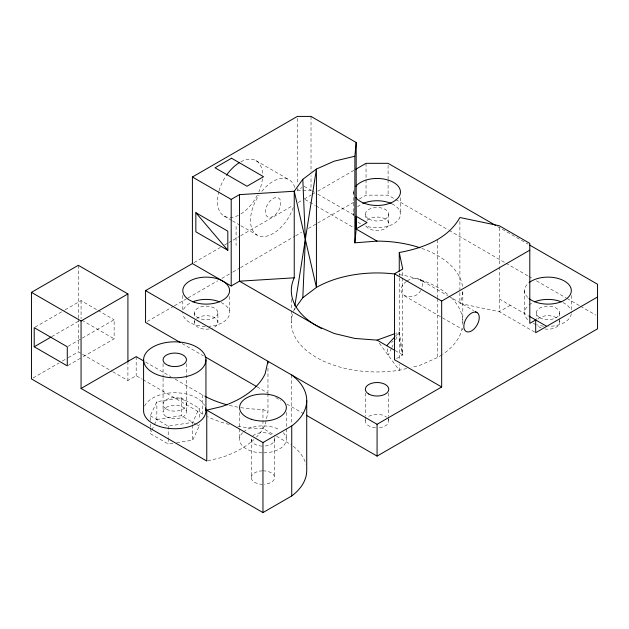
<?xml version="1.0" encoding="UTF-8"?>
<svg xmlns="http://www.w3.org/2000/svg" width="629" height="629" viewBox="0 0 629 629"><rect width="100%" height="100%" fill="white"/><g stroke="black" fill="none" stroke-linecap="round" stroke-linejoin="round"><path stroke-width="0.47" stroke-dasharray="3.15 2.36" d="M499.284 266.743L499.253 311.662L535.696 332.702M293.476 311.418A85.748 49.502 0 0 1 294.238 309.633L294.694 306.748M267.97 393.62L267.97 412.223L265.123 424.717A93.54 54.008 0 0 1 256.483 437.029M150.292 420.486L150.292 415.8L156.849 401.672L181.325 397.89L199.236 408.229L199.236 419.488M172.912 443.233L168.21 443.964L150.292 433.625L151.526 430.975M151.935 430.087L153.979 425.676M154.388 424.795L156.849 419.496L156.849 401.672M192.678 424.237L192.678 422.358L199.236 408.229M176.678 442.651L192.678 440.182L199.236 426.053L199.236 424.174M391.466 348.317L388.164 355.196L386.992 347.593M391.883 347.452L393.117 344.873M395.594 339.707L399.258 332.081L395.712 333.362M420.746 290.48C413.387 303.626 390.585 294.042 406.578 281.242M294.238 309.633L295.386 308.045M395.295 336.373L399.258 332.081L402.733 354.953L394.469 359.725M391.553 342.428L393.172 341.343M35.043 327.198L64.323 310.294M65.164 309.806L81.062 300.631L97.173 309.932M297.352 188.315L297.352 190.257L301.912 187.623M51.775 336.633L78.546 321.175M194.102 262.592L220.354 247.441M224.592 244.996L227.973 243.038M228.822 242.55L232.211 240.593M233.06 240.105L239.83 236.197M240.679 235.71L293.177 205.392M298.256 202.459L302.494 200.014M304.184 199.039L310.97 195.124M311.819 194.636L315.208 192.678M317.755 191.208L354.182 170.176M68.113 346.296L81.503 338.567M82.336 338.08L114.132 319.729L114.132 338.819L82.336 357.178M33.125 377.95L59.063 362.98M62.405 361.046L67.429 358.145M68.262 357.665L78.303 351.87L81.668 353.812M68.113 365.386L81.503 357.657M147.257 321.466L173.541 306.292M174.39 305.804L187.112 298.461M187.961 297.965L217.642 280.833M221.88 278.38L232.054 272.506M232.903 272.019L239.688 268.103M240.537 267.616L294.812 236.276M295.654 235.789L301.59 232.36M308.375 228.445L316.859 223.547M317.708 223.059L354.166 202.003M359.261 199.071L366.039 195.155L388.093 195.155L394.878 199.071M112.78 371.77L127.915 380.506L136.178 375.733L142.115 379.161M407.238 280.856C411.319 278.097 417.129 277.365 421.288 280.361L447.628 295.583M510.339 305.332L499.253 311.662L459.893 303.437L459.893 290.74M441.928 354.827A85.748 49.502 0 0 1 437.698 357.453L419.944 365.323L411.484 367.344M406.782 368.468L399.258 370.269A85.748 49.502 0 0 1 293.13 312.322M207.696 460.821L221.534 457.511A93.54 54.008 0 0 0 253.786 439.64M156.849 419.496L181.325 415.706L195.981 424.166M150.292 415.8L168.21 426.14L192.678 422.358M297.352 190.257L311.017 190.257L311.017 175.68M424.143 282.004L419.873 279.496M497.484 226.487L528.014 244.115M395.72 199.558L448.296 229.915M449.145 230.403L505.118 262.718M505.968 263.205L528.014 275.934M528.863 276.422L533.101 278.875M536.49 280.833L566.171 297.965M567.02 298.461L579.741 305.804M580.591 306.292L595.852 315.105M304.184 186.31L311.017 190.257M311.819 190.721L316.961 193.685M317.755 194.149L355.149 215.731M499.316 298.964L528.108 315.593M256.011 160.662L289.081 179.76M305.034 199.527L315.231 205.416M316.08 205.903L353.451 227.486M404.321 295.795L462.7 329.502M224.05 216.022L231.684 220.425M232.533 220.921L240.16 225.324M241.009 225.811L257.119 235.12M395.138 350.565L402.733 354.953L402.733 269.998M182.158 343.576L203.434 355.865M257.057 386.819L268.119 393.211M275.785 397.63L280.888 400.579M286.848 404.022L305.568 414.833M98.022 310.419L114.132 319.729M240.765 407.639A85.756 49.51 0 0 0 262.961 409.33L267.97 412.223M81.904 320.216L114.132 338.819M237.841 426.25A85.756 49.51 0 0 0 262.961 428.428L275.659 435.755M276.501 436.243L291.738 445.041M145.511 362.029L170.946 376.716M175.192 379.161L202.585 394.981A85.756 49.51 0 0 0 204.158 395.861M142.964 379.649L202.585 414.071M82.509 354.292L111.938 371.283M196.791 424.638L199.236 426.053M448.469 296.07L473.637 310.616M421.288 280.361L420.133 279.826L421.178 280.754A10.835 7.021 -53 0 1 421.178 289.67M379.287 343.143L399.258 370.269L399.258 364.482M399.258 338.441L402.733 354.953M499.253 227.69L499.284 265.768M571.329 295.465L571.329 312.896M559.637 312.896L559.637 317.676M559.637 318.628L559.637 322.449M536.246 312.896L536.246 319.579M524.555 290.622L524.555 312.896M462.818 322.449L462.818 290.622A85.748 49.502 0 0 1 459.893 303.437M459.893 221.416L459.893 289.765M437.698 239.704L437.698 297.596M437.698 298.578L437.698 357.453M400.453 197.781L400.453 214.245M399.258 273.143L399.258 277.075M399.258 278.057L399.258 360.621M388.761 214.245L388.761 223.79M388.761 393.133L388.761 416.28M388.761 417.247L388.761 421.1M388.093 165.254L388.093 178.754M388.093 179.721L388.093 195.155M366.039 163.328L366.039 178.754M366.039 179.721L366.039 195.155M365.37 214.245L365.37 219.018M365.37 393.133L365.37 416.28M365.37 417.247L365.37 421.1M353.679 191.971L353.679 214.245M311.017 116.42L311.017 171.796M297.352 118.362L297.352 184.423M291.738 375.026L291.738 423.647M291.321 299.302L291.321 309.908M291.321 310.875L291.321 322.449M286.344 412.38L286.344 439.38M274.653 439.38L274.653 477.568M267.97 368.162L267.97 392.638M262.961 409.33L262.961 428.428M251.262 439.38L251.262 477.568A11.692 6.754 0 0 0 262.199 484.306M239.57 412.38L239.57 439.38M236.087 226.401L236.087 245.491M229.577 296.432L229.577 312.896M217.886 312.896A11.692 6.754 0 0 1 200.344 318.746A11.692 6.754 0 0 1 200.344 307.054A11.692 6.754 0 0 1 217.886 312.896L217.886 322.449M202.326 394.831L202.326 413.921M194.503 312.896L194.503 316.717M194.503 320.538L194.503 322.449M192.678 425.173L192.678 440.182M186.459 363.696L186.459 412.011M182.803 295.465L182.803 312.896M181.325 397.89L181.325 415.706M168.21 426.14L168.21 437.399M168.21 438.334L168.21 443.964M163.068 363.696L163.068 377.258M163.068 378.226L163.068 412.011M150.292 424.245L150.292 427.06M150.292 427.995L150.292 433.625M136.178 356.643L136.178 375.733M127.915 361.416L127.915 380.506M81.062 300.631L81.062 318.769M78.303 265.304L78.303 317.826M78.303 318.801L78.303 351.87M451.323 297.698A85.748 49.502 0 0 1 462.755 324.289M462.276 327.984A85.748 49.502 0 0 1 442.737 354.276M399.258 274.629A85.748 49.502 0 0 1 448.029 294.655M388.36 419.354A11.692 6.754 0 0 1 377.07 427.854M375.537 427.791A11.692 6.754 0 0 1 365.771 419.354M368.798 416.327A11.692 6.754 0 0 1 386.646 417.231M366.943 220.417A11.692 6.754 0 0 1 385.333 219.018A11.692 6.754 0 0 1 382.912 229.64A11.692 6.754 0 0 1 365.771 225.544M559.236 320.704A11.692 6.754 0 0 1 544.918 328.967M541.239 327.976A11.692 6.754 0 0 1 536.954 324.753M537.819 319.068A11.692 6.754 0 0 1 557.522 318.573M196.61 318.573A11.692 6.754 0 0 1 214.811 317.889A11.692 6.754 0 0 1 212.036 328.291M209.221 328.967A11.692 6.754 0 0 1 194.896 320.704M421.855 248.408A85.748 49.502 0 0 1 462.685 287.862M353.883 193.732A23.383 13.5 0 0 1 353.883 190.21M527.692 297.375A23.383 13.5 0 0 1 527.692 283.876M221.227 302.557A23.383 13.5 0 0 1 228.579 316.804A23.383 13.5 0 0 1 208.804 326.317M205.321 326.396A23.383 13.5 0 0 1 182.858 313.777M183.605 309.405A23.383 13.5 0 0 1 191.153 302.557M392.103 203.906A23.383 13.5 0 0 1 396.223 221.99A23.383 13.5 0 0 1 365.37 225.937M360.527 223.79A23.383 13.5 0 0 1 357.453 221.597M353.883 216.006A23.383 13.5 0 0 1 353.883 212.484M357.453 206.894A23.383 13.5 0 0 1 362.029 203.906M571.274 313.777A23.383 13.5 0 0 1 548.81 326.396M543.59 326.168A23.383 13.5 0 0 1 537.135 324.871M536.246 324.595A23.383 13.5 0 0 1 532.905 323.243M527.692 319.65A23.383 13.5 0 0 1 527.692 306.15M529.02 304.963A23.383 13.5 0 0 1 532.905 302.557M562.979 302.557A23.383 13.5 0 0 1 570.527 309.405M262.961 470.822A11.692 6.754 0 0 1 274.629 477.128A11.692 6.754 0 0 1 264.487 484.267M251.262 477.568A11.692 6.754 0 0 1 262.199 470.838M274.252 437.635A11.692 6.754 0 0 1 264.487 446.079M262.199 446.118A11.692 6.754 0 0 1 251.663 437.635M252.834 436.007A11.692 6.754 0 0 1 273.08 436.007M229.2 424.426A85.756 49.51 0 0 1 207.452 416.65M237.841 407.16A85.756 49.51 0 0 1 229.2 405.328M293.311 446.268A72.382 41.789 0 0 1 305.883 464.139M144.646 406.082A31.183 18.005 0 0 1 174.091 392.748A31.183 18.005 0 0 1 204.504 405.335M283.207 432.634A23.383 13.5 0 0 1 263.826 452.872M262.089 452.872A23.383 13.5 0 0 1 242.708 432.634M243.344 432.029A23.383 13.5 0 0 1 279.496 429.835M240.868 161.779A31.961 18.453 -60 0 1 262.615 174.335M262.435 178.817A31.961 18.453 -60 0 1 258.92 191.774M257.34 195.132A31.961 18.453 -60 0 1 240.034 214.442M238.352 215.338A31.961 18.453 -60 0 1 218.79 191.688M219.026 190.839A31.961 18.453 -60 0 1 226.015 175.971M261.806 191.365A31.961 18.453 -60 0 1 294.93 188.079M293.295 207.499A31.961 18.453 -60 0 1 258.826 235.906A31.961 18.453 -60 0 1 259.085 195.061M368.798 219.018A11.692 6.754 0 0 0 388.36 215.991A11.692 6.754 0 0 0 374.043 207.727A11.692 6.754 0 0 0 368.798 219.018M539.674 317.676A11.692 6.754 0 0 0 559.236 314.649A11.692 6.754 0 0 0 544.918 306.378A11.692 6.754 0 0 0 539.674 317.676M166.496 409.149A11.692 6.754 0 0 0 186.058 406.122A11.692 6.754 0 0 0 171.741 397.858A11.692 6.754 0 0 0 166.496 409.149M166.496 416.791A11.692 6.754 0 0 0 186.058 413.764A11.692 6.754 0 0 0 171.741 405.493A11.692 6.754 0 0 0 166.496 416.791M275.101 214.89A10.913 6.298 -60 0 0 278.561 197.986A10.913 6.298 -60 0 0 265.65 209.433A10.913 6.298 -60 0 0 275.101 214.89"/><path stroke-width="0.94" d="M295.952 307.243L302.808 297.698L305.34 239.342L302.808 179.304L316.434 169.052L334.196 161.189L354.874 156.244L356.179 142.5L311.017 116.42L297.352 116.42L192.411 177.008L192.411 263.575L145.558 290.622L145.558 322.449L180.452 342.593M419.944 247.747A85.748 49.502 0 0 0 377.07 241.119L354.874 242.802L356.179 229.058L356.179 142.5M294.852 305.78L316.434 169.052L316.434 287.437L302.808 297.698M302.808 179.304L294.238 191.247L294.238 277.814A85.748 49.502 0 0 0 316.434 325.625L239.476 281.194L231.205 285.975L192.411 263.575M386.701 345.691L394.635 337.097M306.724 400.484L306.724 470.5A72.382 41.789 0 0 1 291.738 495.959L262.961 512.58L31.45 378.917L31.45 292.359L78.303 265.304L127.915 293.947L127.915 361.416M192.411 177.008L231.205 199.409L239.476 194.636L294.238 191.247L316.434 287.437A85.748 49.502 0 0 1 394.54 273.977M34.21 346.776L67.279 365.874L67.279 346.776L34.21 327.678L34.21 346.776L50.941 337.113M31.45 292.359L81.062 320.994L127.915 293.947M355.872 169.201L366.039 163.328L388.093 163.328L495.786 225.504M355.998 228.956L367.022 222.587L355.983 216.211L355.998 228.956L377.07 241.119M81.062 320.994L81.062 388.463L136.178 356.643L143.813 361.046M529.799 250.177L441.676 301.055L441.676 386.977L394.469 359.725L394.469 273.796L402.733 269.023L399.258 252.52C422.46 248.219 447.762 239.311 459.893 217.508L499.253 225.732L529.799 243.376L529.799 323.369L535.696 319.972L535.696 332.702L597.55 296.99M81.062 388.463L206.768 461.041L206.768 410.124L262.961 442.564L291.738 425.943A72.382 41.789 0 0 0 291.738 375.026M145.558 290.622L377.07 424.284L441.676 386.977M306.425 415.321L377.07 456.104L597.55 328.81L597.55 284.261L529.712 245.09M321.655 328.645L316.694 325.783L334.196 333.496L354.874 338.441L377.07 340.132L394.823 333.684M206.768 410.124L221.534 406.593A93.54 54.008 0 0 0 265.123 373.799L267.97 361.305L267.97 363.263M294.238 277.814L239.476 281.194L239.476 194.636M528.95 316.08L546.719 326.333M394.469 273.796L441.676 301.055M195.847 212.712L227.816 231.173L227.816 250.263L195.847 231.81L195.847 212.712L227.816 250.263M377.07 340.132L394.297 350.078M205.14 356.847L256.207 386.332M475.32 311.583L476.994 312.55A10.913 6.298 -60 0 1 473.535 329.454A10.913 6.298 -60 0 1 464.084 323.998A10.913 6.298 -60 0 1 476.994 312.55M399.258 252.52L399.258 271.178M377.07 424.284L377.07 456.104M354.874 156.244L354.874 242.802M291.738 425.943L291.738 495.959M262.961 442.564L262.961 512.58M231.205 199.409L231.205 285.975M205.942 359.819A31.183 18.005 0 0 1 159.176 375.411A31.183 18.005 0 0 1 159.176 344.236A31.183 18.005 0 0 1 205.942 359.819L205.942 410.745M143.585 359.819L143.585 410.745A31.183 18.005 0 0 0 177.213 428.687A31.183 18.005 0 0 0 205.557 407.922M355.707 186.475A23.383 13.5 0 0 1 391.466 181.333A23.383 13.5 0 0 1 391.466 202.609A23.383 13.5 0 0 1 355.707 197.459M529.02 282.688A23.383 13.5 0 0 1 563.592 280.589A23.383 13.5 0 0 1 563.592 300.654A23.383 13.5 0 0 1 529.02 298.555M192.781 301.841A23.383 13.5 0 0 1 219.6 301.841M362.831 203.537A23.383 13.5 0 0 1 391.301 203.537M534.532 301.841A23.383 13.5 0 0 1 561.351 301.841M227.321 404.856A85.756 49.51 0 0 1 204.968 396.294M226.534 175.2A31.961 18.453 -60 0 1 239.295 162.683M231.551 158.233L215.008 167.786L246.985 186.239L263.52 176.694L231.551 158.233M368.798 394.053A11.692 6.754 0 0 0 388.36 391.026A11.692 6.754 0 0 0 374.043 382.754A11.692 6.754 0 0 0 368.798 394.053M194.503 302.313A23.383 13.5 0 0 0 229.577 290.622A23.383 13.5 0 0 0 194.503 278.93A23.383 13.5 0 0 0 194.503 302.313M168.918 365.669A11.692 6.754 0 0 0 186.459 359.819A11.692 6.754 0 0 0 168.918 353.978A11.692 6.754 0 0 0 168.918 365.669M251.262 419.252A23.383 13.5 0 0 0 286.344 407.561A23.383 13.5 0 0 0 251.262 395.869A23.383 13.5 0 0 0 251.262 419.252"/></g></svg>
